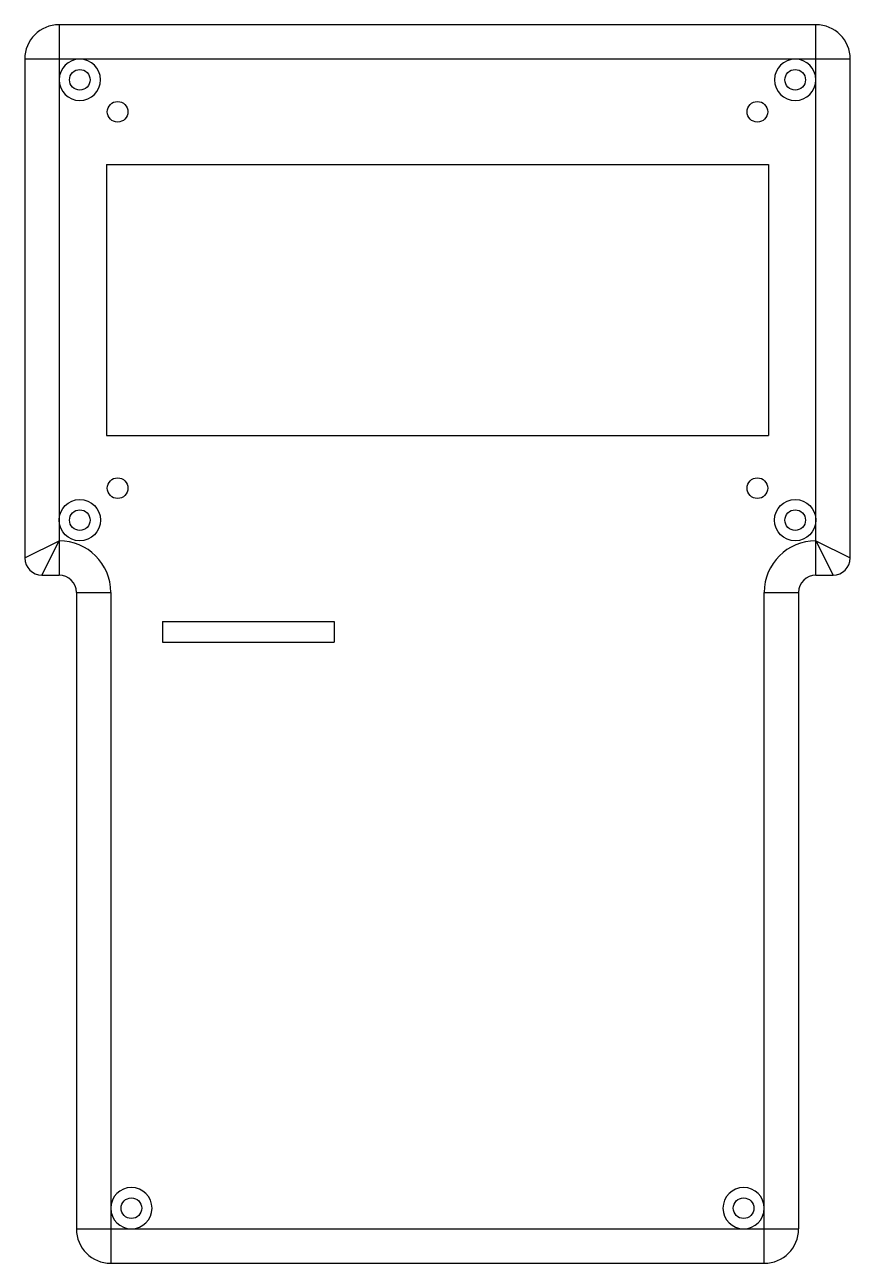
# Model space of a CAD drawing. Header units: millimetres. Extents: x -60 to 60, y -90 to 90.
import ezdxf

# ---------------------------------------------------------------- set-up
doc = ezdxf.new("R2010")
doc.units = ezdxf.units.MM

msp = doc.modelspace()

# ---------------------------------------------------------------- linework, layer by layer
at = {"color": 7, "linetype": 'Continuous', "lineweight": 25}
for p, q in [((-55, 90), (-55, 10)), ((55, 90), (-55, 90)), ((55, 10), (55, 90)), ((60, 85), (-60, 85)), ((-60, 85), (-60, 12.5)), ((60, 12.5), (60, 85)), ((-48.1, 69.7), (48.1, 69.7)), ((-48.1, 69.7), (-48.1, 30.3)), ((48.1, 69.7), (48.1, 30.3)), ((-48.1, 30.3), (48.1, 30.3)), ((-60, 12.5), (-55, 15)), ((-57.5, 10), (-55, 15)), ((55, 15), (60, 12.5)), ((55, 15), (57.5, 10)), ((-57.5, 10), (-55, 10)), ((55, 10), (57.5, 10)), ((-52.5, 7.5), (-47.5, 7.5)), ((-52.5, 7.5), (-52.5, -85)), ((-47.5, 7.5), (-47.5, -90)), ((47.5, -90), (47.5, 7.5)), ((47.5, 7.5), (52.5, 7.5)), ((52.5, 7.5), (52.5, -85)), ((-40, 3.25), (-15, 3.25)), ((-40, 3.25), (-40, 0.25)), ((-15, 3.25), (-15, 0.25)), ((-40, 0.25), (-15, 0.25)), ((-52.5, -85), (52.5, -85)), ((-47.5, -90), (47.5, -90))]:
    msp.add_line(p, q, dxfattribs=at)
for centre, radius in [((-52, 82), 1.5), ((52, 82), 1.5), ((-46.5, 77.35), 1.5), ((46.5, 77.35), 1.5), ((-46.5, 22.65), 1.5), ((46.5, 22.65), 1.5), ((-52, 18), 3), ((52, 18), 3), ((-52, 18), 1.5), ((52, 18), 1.5), ((-44.5, -82), 1.5), ((44.5, -82), 1.5)]:
    msp.add_circle(centre, radius, dxfattribs=at)
for centre, radius, start, end in [((-55, 85), 5, 90, 180), ((55, 85), 5, 0, 90), ((-52, 82), 3, 90, 180), ((-52, 82), 3, 180, 90), ((52, 82), 3, 90, 0), ((52, 82), 3, 0, 90), ((-55, 7.5), 7.5, 0, 90), ((55, 7.5), 7.5, 90, 180), ((-57.5, 12.5), 2.5, 180, 270), ((57.5, 12.5), 2.5, 270, 0), ((-55, 7.5), 2.5, 0, 90), ((55, 7.5), 2.5, 90, 180), ((-44.5, -82), 3, 270, 180), ((44.5, -82), 3, 0, 270), ((-44.5, -82), 3, 180, 270), ((44.5, -82), 3, 270, 0), ((-47.5, -85), 5, 180, 270), ((47.5, -85), 5, 270, 0)]:
    msp.add_arc(centre, radius, start, end, dxfattribs=at)

doc.saveas('drawing.dxf')
